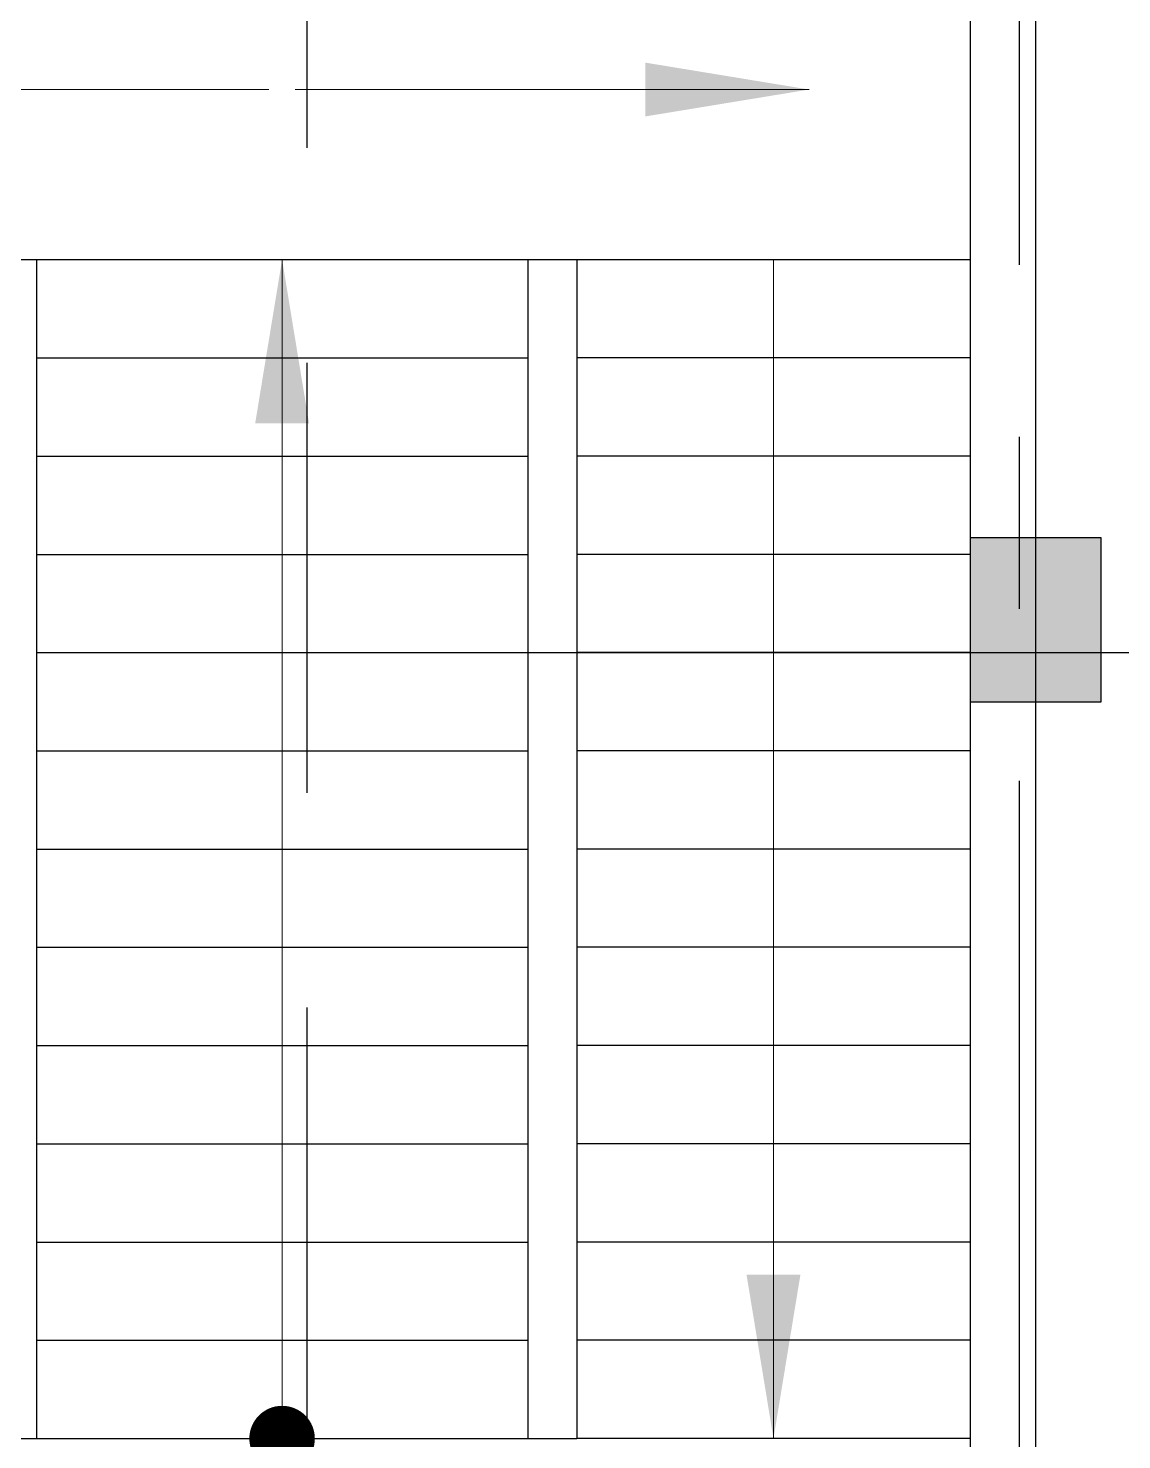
# Model space of a CAD drawing. Header units: inches. Extents: x 452443 to 881249, y 975131 to 1198310.
# Drawn here: x 640415 to 643753, y 1092533 to 1096843 of the extents above; entities that cross this region are included whole.
import ezdxf

# ---------------------------------------------------------------- set-up
doc = ezdxf.new("R2010")
doc.units = ezdxf.units.IN
doc.header["$LTSCALE"] = 3.5
doc.header["$MEASUREMENT"] = 0
doc.linetypes.add('CENTER', pattern=[2, 1.25, -0.25, 0.25, -0.25])
doc.linetypes.add('HIDDEN', pattern=[0.375, 0.25, -0.125])
for name, color, linetype in [('cot', 1, 'Continuous'), ('HATCH47', 47, 'Continuous'), ('Net thay', 140, 'Continuous'), ('phong', 2, 'Continuous'), ('Truc', 252, 'Continuous')]:
    doc.layers.add(name, color=color, linetype=linetype)
doc.styles.add('romand', font='romand.shx')
doc.dimstyles.new('TL100', dxfattribs={"dimscale": 100, "dimtxt": 2.5, "dimasz": 2, "dimexe": 2, "dimexo": 1, "dimgap": 1, "dimtad": 1, "dimdec": 0, "dimzin": 0, "dimdsep": 46, "dimtxsty": 'romand', "dimblk": 'ARCHTICK', "dimcen": 2, "dimdle": 2, "dimclrd": 256, "dimclre": 256, "dimclrt": 7, "dimadec": 0, "dimazin": 0, "dimtfac": 0.004, "dimtdec": 0, "dimtmove": 2, "dimatfit": 3, "dimfxl": 1, "dimtolj": 1, "dimtzin": 0, "dimlwd": 20, "dimlwe": 20, "dimarcsym": 1})

msp = doc.modelspace()

# ---------------------------------------------------------------- hatches: boundary and pattern name
at = {"layer": 'cot'}
msp.add_hatch(color=256, dxfattribs=at).paths.add_polyline_path([(643689.8, 1095286.5), (643289.8, 1095286.5), (643289.8, 1094786.5), (643689.8, 1094786.5)])

# ---------------------------------------------------------------- linework, layer by layer
msp.add_lwpolyline([(643689.8, 1095286.5), (643289.8, 1095286.5), (643289.8, 1094786.5), (643689.8, 1094786.5)], close=True, dxfattribs=at)
at = {"layer": 'HATCH47', "linetype": 'HIDDEN', "ltscale": 1500}
msp.add_lwpolyline([(641265.9, 1072852.4), (641265.9, 1099947.9)], dxfattribs=at)
at = {"layer": 'Net thay'}
for points in [[(639089.8, 1096136.5), (643289.8, 1096136.5)], [(640439.8, 1096136.5), (640439.8, 1092536.5)], [(641939.8, 1096136.5), (641939.8, 1092536.5)], [(642089.8, 1096136.5), (642089.8, 1092536.5)], [(640439.8, 1095836.5), (641939.8, 1095836.5)], [(643289.8, 1095836.5), (642089.8, 1095836.5)], [(640439.8, 1095536.5), (641939.8, 1095536.5)], [(643289.8, 1095536.5), (642089.8, 1095536.5)], [(640439.8, 1095236.5), (641939.8, 1095236.5)], [(643289.8, 1095236.5), (642089.8, 1095236.5)], [(640439.8, 1094936.5), (641939.8, 1094936.5)], [(643289.8, 1094936.5), (642089.8, 1094936.5)], [(640439.8, 1094636.5), (641939.8, 1094636.5)], [(643289.8, 1094636.5), (642089.8, 1094636.5)], [(640439.8, 1094336.5), (641939.8, 1094336.5)], [(643289.8, 1094336.5), (642089.8, 1094336.5)], [(640439.8, 1094036.5), (641939.8, 1094036.5)], [(643289.8, 1094036.5), (642089.8, 1094036.5)], [(640439.8, 1093736.5), (641939.8, 1093736.5)], [(643289.8, 1093736.5), (642089.8, 1093736.5)], [(640439.8, 1093436.5), (641939.8, 1093436.5)], [(643289.8, 1093436.5), (642089.8, 1093436.5)], [(640439.8, 1093136.5), (641939.8, 1093136.5)], [(643289.8, 1093136.5), (642089.8, 1093136.5)], [(640439.8, 1092836.5), (641939.8, 1092836.5)], [(643289.8, 1092836.5), (642089.8, 1092836.5)], [(640289.8, 1092536.5), (642089.8, 1092536.5)], [(643289.8, 1092536.5), (642089.8, 1092536.5)]]:
    msp.add_lwpolyline(points, dxfattribs=at)
at = {"layer": 'phong'}
msp.add_line((643489.8, 1097436.5), (643489.8, 1091886.5), dxfattribs=at)
msp.add_lwpolyline([(643289.8, 1097736.5), (643289.8, 1091786.5), (643839.8, 1091786.5)], dxfattribs=at)
at = {"layer": 'Truc', "linetype": 'CENTER', "ltscale": 600}
for points in [[(643439.8, 1098745.1), (643439.8, 1073652.5)], [(624992.9, 1094936.5), (657529.9, 1094936.5)]]:
    msp.add_lwpolyline(points, dxfattribs=at)

# ---------------------------------------------------------------- leaders
at = {"layer": 'Net thay'}
for points, override in [([(639707.3, 1096655.8), (641149.7, 1096655.8)], {"dimasz": 5, "dimtad": 0, "dimarcsym": 1}), ([(642798.5, 1096655.8), (641230, 1096655.8)], {"dimasz": 5, "dimtad": 0, "dimarcsym": 1}), ([(641189.8, 1096136.5), (641189.8, 1092536.5)], {"dimasz": 5, "dimgap": 0.5, "dimtad": 0, "dimarcsym": 1}), ([(642689.8, 1092536.5), (642689.8, 1096136.5)], {"dimasz": 5, "dimtad": 0, "dimarcsym": 1}), ([(641189.8, 1092536.5), (641189.8, 1093136.5)], {"dimasz": 2, "dimgap": 0.5, "dimtad": 0, "dimldrblk": 'Dot', "dimarcsym": 1})]:
    msp.add_leader(points, dimstyle='TL100', override=override, dxfattribs=at)

doc.saveas('drawing.dxf')
